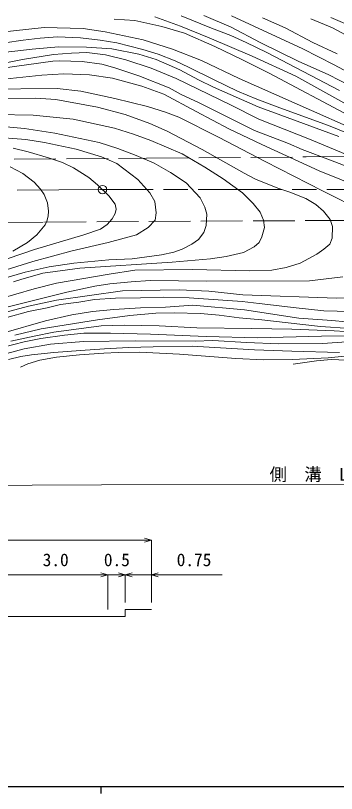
# Model space of a CAD drawing. Units: millimetres on the paper, with parts at other scales. Extents: x 40 to 680, y 20 to 380.
# Drawn here: x 255.7 to 301.9, y 204 to 316 of the extents above; entities that cross this region are included whole.
import ezdxf
from ezdxf.enums import TextEntityAlignment as Align

# ---------------------------------------------------------------- set-up
doc = ezdxf.new("R2010")
doc.units = ezdxf.units.MM
doc.linetypes.add('CHAIN', pattern=[18.5, 12, -1.5, 3.5, -1.5])
doc.linetypes.add('DASHED', pattern=[7.5, 6, -1.5])
for name, color, linetype, lineweight in [('M-BGD', 7, 'Continuous', 13), ('M-BMK', 2, 'CHAIN', 13), ('M-BMK-SRVR', 3, 'Continuous', 13), ('M-STR-HTXT', 7, 'Continuous', 13), ('M-TTL-BAND', 7, 'Continuous', 25)]:
    doc.layers.add(name, color=color, linetype=linetype, lineweight=lineweight)
doc.styles.add('ＭＳ ゴシック', font='')
doc.styles.get('ＭＳ ゴシック').set_extended_font_data('MS Gothic')

msp = doc.modelspace()

# ---------------------------------------------------------------- linework, layer by layer
at = {"layer": 'M-BGD'}
for points in [[(279.536, 315.987), (283.897, 314.177), (286.686, 313.123), (288.886, 312.116), (291.864, 310.666), (302.288, 305.203)], [(282.776, 316.007), (286.729, 314.318), (290.886, 312.14), (296.444, 309.396), (300.675, 307.519), (305.697, 304.941)], [(286.777, 315.952), (297.029, 311.213), (301.548, 308.928), (306.838, 306.073)], [(269.905, 315.499), (272.892, 315.272), (276.739, 314.446), (280.011, 313.481), (284.384, 311.562), (288.241, 309.698), (292.188, 307.693), (303.736, 301.56)], [(275.76, 315.835), (279.434, 314.479), (283.573, 312.811), (289.754, 310.137), (296.008, 307.266), (302.952, 303.418)], [(291.249, 315.667), (294.476, 314.237), (298.476, 312.128), (301.986, 310.477)], [(298.177, 315.524), (301.299, 314.221), (306.213, 311.613)], [(301.043, 315.75), (303.761, 314.565)], [(244.324, 312.619), (259.842, 314.299), (265.426, 314.123), (268.622, 313.665), (274.069, 312.497), (278.273, 311.186), (282.439, 309.551), (287.887, 306.931), (314.124, 295.312)], [(251.498, 311.707), (256.794, 312.46), (259.243, 312.756), (261.767, 312.929), (265.033, 312.79), (267.893, 312.461), (270.256, 312.098), (274.042, 311.132), (276.214, 310.431), (278.668, 309.488), (280.58, 308.564), (284.193, 306.795), (287.635, 305.136), (290.426, 303.989), (293.339, 302.887), (296.386, 301.78), (300.714, 300.183), (304.841, 298.492)], [(252.621, 310.555), (258.114, 311.188), (261.882, 311.525), (265.93, 311.452), (269.569, 311.223), (273.466, 310.449), (275.95, 309.7), (279.336, 308.191), (282.024, 306.751), (284.181, 305.708), (290.596, 302.855), (302.207, 298.586)], [(252.147, 308.747), (256.712, 309.66), (261.146, 310.409), (263.767, 310.608), (265.952, 310.667), (268.642, 310.33), (271.567, 309.647), (275.224, 308.443), (278.797, 306.93), (286.618, 303.176), (290.698, 301.107), (297.994, 298.212), (303.166, 296.051)], [(253.506, 308.38), (261.084, 309.449), (262.023, 309.487), (265.312, 309.403), (268.098, 309.031), (270.015, 308.467), (273.45, 307.328), (277.786, 305.579), (279.556, 304.641), (282.144, 303.418), (290.098, 299.458), (294.995, 297.57), (296.92, 296.743), (301.017, 295.173), (305.76, 293.381)], [(252.168, 306.658), (259.483, 307.43), (262.653, 307.615), (266.347, 307.46), (269.668, 307.002), (273.861, 305.856), (277.054, 304.674), (281.673, 302.191), (286.4, 299.717), (291.12, 297.425), (299.407, 293.647), (308.045, 290.153)], [(251.164, 305.419), (261.719, 305.492), (265.088, 305.12), (269.993, 304.079), (274.673, 302.912), (277.278, 302.112), (279.188, 301.359), (284.886, 298.505), (291.623, 295.003), (299.876, 290.789), (305.769, 287.784)], [(252.058, 304.055), (258.62, 304.121), (261.525, 303.94), (267.494, 302.83), (271.459, 301.761), (275.038, 300.458), (277.541, 299.341), (282.544, 296.731), (288.585, 293.304), (290.211, 292.458), (293.44, 291.149), (295.143, 290.573), (297.46, 289.654), (298.91, 288.821), (300.015, 287.852), (300.979, 286.647), (301.324, 285.633), (301.242, 283.973), (300.903, 283.098), (300.069, 282.362), (299.04, 281.656), (296.634, 280.36), (294.641, 279.712), (292.596, 279.369), (289.366, 279.24), (281.183, 279.439), (272.884, 279.337), (269.184, 278.792), (261.58, 277.471), (258.406, 276.655), (250.428, 274.357)], [(252.892, 301.782), (258.26, 301.656), (263.981, 301.07), (269.94, 299.788), (272.685, 298.911), (275.186, 298.006), (279.676, 296.081), (282.918, 294.193), (285.586, 292.512), (288.334, 290.486), (289.889, 288.938), (290.89, 287.703), (291.389, 286.567), (291.528, 285.479), (291.122, 284.134), (290.734, 283.324), (290.03, 282.707), (288.479, 281.912), (286.014, 281.316), (283.775, 280.955), (278.262, 280.521), (264.973, 279.645), (259.611, 278.909), (256.486, 278.003), (255.414, 277.682)], [(253.261, 300.092), (257, 299.753), (261.371, 299.092), (267.722, 297.728), (270.412, 296.848), (273.054, 295.85), (275.662, 294.737), (278.021, 293.429), (280.272, 291.907), (282.278, 289.751), (282.931, 288.4), (283.223, 287.425), (283.127, 285.77), (282.797, 284.78), (282.009, 283.752), (281.071, 283.1), (279.698, 282.369), (278.471, 281.926), (276.707, 281.548), (272.477, 280.981), (269.144, 280.83), (264.108, 280.376), (260.542, 279.848), (257.093, 279.063), (253.988, 278.138)], [(252.182, 298.528), (257.179, 298.173), (259.872, 297.729), (264.413, 296.765), (268.07, 295.679), (270.295, 294.683), (273.32, 292.423), (275.036, 290.498), (275.759, 289.251), (275.936, 287.58), (275.781, 286.529), (274.807, 285.5), (273.091, 284.427), (269.05, 283.315), (263.84, 282.11), (258.188, 280.614), (254.346, 279.408)], [(255.362, 296.897), (257.538, 296.361), (260.472, 295.514), (262.465, 294.83), (264.067, 294.101), (266.256, 292.713), (267.519, 291.641), (269.119, 290.05), (270.042, 288.837), (270.174, 288.107), (270.034, 287.51), (269.62, 286.73), (268.882, 285.904), (267.923, 285.245), (265.531, 284.41), (258.432, 282.32), (250.798, 279.735)], [(254.915, 294.241), (256.759, 293.258), (258.383, 292.025), (259.321, 291.018), (259.807, 290.263), (260.321, 289.054), (260.451, 287.856), (260.406, 287.128), (260.187, 286.385), (259.989, 285.884), (258.776, 284.428), (257.412, 283.337), (256.396, 282.726), (255.304, 282.099)], [(302.799, 278.409), (298.002, 277.793), (283.244, 277.76), (275.094, 277.844), (272.343, 277.652), (269.294, 277.367), (267.106, 277.05), (263.075, 276.189), (254.269, 273.966)], [(306.838, 275.513), (301.863, 275.294), (288.409, 275.801), (283.536, 276.333), (279.24, 276.538), (271.083, 276.37), (261.587, 275.032), (257.585, 274.185), (253.637, 273.12)], [(305.833, 273.359), (300.064, 273.508), (296.076, 273.931), (290.765, 274.526), (288.323, 274.812), (280.665, 275.357), (277.015, 275.48), (273.676, 275.37), (270.065, 275.33), (267.065, 275.11), (264.794, 274.716), (262.156, 274.381), (260.275, 273.913), (257.59, 273.409), (254.446, 272.514)], [(303.263, 271.892), (301.224, 272.082), (296.436, 272.436), (288.624, 273.632), (281.193, 274.3), (277.259, 274.037), (273.667, 273.92), (269.844, 273.692), (266.78, 273.377), (263.817, 272.933), (260.01, 272.061), (247.981, 268.582)], [(303.836, 270.925), (299.597, 271.244), (294.949, 271.756), (291.126, 272.209), (287.896, 272.501), (285.013, 272.844), (282.3, 273.091), (278.531, 273.184), (275.87, 273.142), (272.159, 272.838), (267.486, 272.211), (259.408, 270.878), (255.603, 269.998)], [(304.723, 270.404), (301.528, 270.629), (295.457, 270.841), (289.69, 270.926), (281.795, 271.041), (276.387, 271.351), (271.369, 271.439), (268.024, 271.323), (261.201, 270.409), (258.38, 269.825), (255.046, 269.113)], [(307.612, 269.92), (299.736, 269.854), (290.543, 269.579), (283.131, 269.778), (275.11, 270.142), (269.382, 270.298), (265.508, 270.26), (262.745, 269.974), (259.354, 269.53), (256.964, 269.044), (253.971, 268.256)], [(307.517, 269.303), (299.866, 268.799), (293.605, 268.721), (288.908, 268.937), (284.099, 269.201), (281.536, 269.115), (272.913, 269.157), (265.479, 269.07), (260.727, 268.704), (256.948, 267.996), (254.469, 267.337)], [(302.294, 267.494), (295.471, 267.661), (290.102, 267.857), (281.137, 268.417), (275.499, 268.323), (271.967, 268.2), (268.514, 268.009), (265.061, 267.776), (261.232, 267.502), (257.99, 267.151), (256.47, 266.907), (254.719, 266.463)], [(304.98, 267.173), (300.68, 266.72), (295.554, 266.49), (291.362, 266.449), (287.417, 266.632), (279.293, 267.248), (273.539, 267.547), (270.468, 267.485), (268.392, 267.381), (264.902, 267.138), (261.587, 266.813), (259.2, 266.386), (257.469, 265.841), (256.427, 265.395)], [(305.566, 266.311), (301.087, 266.464), (298.998, 266.298), (295.633, 265.8)], [(275.248, 230.476), (271.498, 230.476), (271.498, 229.476), (236.498, 229.476), (236.498, 230.476), (227.748, 230.476)]]:
    msp.add_lwpolyline(points, dxfattribs=at)
at = {"layer": 'M-BGD', "linetype": 'DASHED'}
for points in [[(68.027, 294.023), (274.553, 295.471), (297.536, 295.653), (327.062, 295.875), (328.926, 297.13), (349.084, 296.934), (350.868, 295.504), (363.723, 295.643), (374.212, 295.371), (390.204, 294.736), (406.815, 294.399), (426.072, 293.704), (464.549, 292.175), (480.358, 291.263), (498.723, 290.545), (518.599, 289.487), (527.323, 288.834), (546.96, 287.311), (568.214, 285.576)], [(567.829, 276.46), (552.175, 277.614), (538.656, 278.726), (511.129, 280.852), (509.157, 279.481), (488.754, 280.696), (487.258, 282.065), (451.127, 284.179), (430.12, 284.802), (408.259, 285.649), (358.104, 286.423), (326.748, 286.592), (303.379, 286.512), (259.688, 286.262), (230.812, 285.946), (205.646, 285.833), (187.215, 285.834), (165.606, 285.733), (143.047, 285.657), (105.882, 285.416), (68.166, 285.022)]]:
    msp.add_lwpolyline(points, dxfattribs=at)
at = {"layer": 'M-BMK'}
msp.add_lwpolyline([(312.499, 290.992), (267.952, 290.947), (167.818, 290.458), (68.091, 289.563)], dxfattribs=at)
at = {"layer": 'M-BMK-SRVR'}
msp.add_circle((268.216, 290.948), 0.6, dxfattribs=at)
at = {"layer": 'M-STR-HTXT'}
for p, q in [((227.748, 240.466), (275.248, 240.466)), ((275.248, 240.466), (274.248, 240.766)), ((275.248, 240.466), (274.248, 240.166)), ((275.248, 231.476), (275.248, 240.476)), ((253.998, 235.476), (268.998, 235.476)), ((268.998, 235.476), (266.998, 235.476)), ((268.998, 235.476), (267.998, 235.776)), ((268.998, 235.476), (267.998, 235.776)), ((268.998, 235.476), (267.998, 235.176)), ((268.998, 235.476), (267.998, 235.176)), ((268.998, 230.476), (268.998, 235.486)), ((268.998, 235.476), (271.498, 235.476)), ((271.498, 235.476), (269.498, 235.476)), ((271.498, 235.476), (270.498, 235.776)), ((271.498, 235.476), (270.498, 235.176)), ((271.498, 235.476), (272.498, 235.776)), ((271.498, 231.476), (271.498, 235.486)), ((271.498, 235.476), (273.498, 235.476)), ((271.498, 235.476), (272.498, 235.176)), ((275.248, 235.476), (271.498, 235.476)), ((275.248, 235.476), (276.248, 235.776)), ((275.248, 235.476), (285.454, 235.476)), ((275.248, 235.476), (276.248, 235.176))]:
    msp.add_line(p, q, dxfattribs=at)
msp.add_lwpolyline([(312.542, 248.492), (268.077, 248.447), (168.112, 247.959), (68.773, 247.068)], dxfattribs=at)
at = {"layer": 'M-TTL-BAND'}
for p, q in [((40, 205), (579, 205)), ((268, 205), (268, 204))]:
    msp.add_line(p, q, dxfattribs=at)

# ---------------------------------------------------------------- texts
at = {"layer": 'M-STR-HTXT', "style": 'ＭＳ ゴシック'}
msp.add_text('側\u3000溝\u3000L=500.0', height=1.833, rotation=0.057, dxfattribs=at).set_placement((301.612, 248.481), align=Align.BOTTOM_CENTER)
for s, p in [('3.0', (261.483, 237.639)), ('0.5', (270.284, 237.639)), ('0.75', (281.384, 237.639))]:
    msp.add_text(s, height=1.833, dxfattribs=at).set_placement(p, align=Align.MIDDLE_CENTER)

doc.saveas('drawing.dxf')
